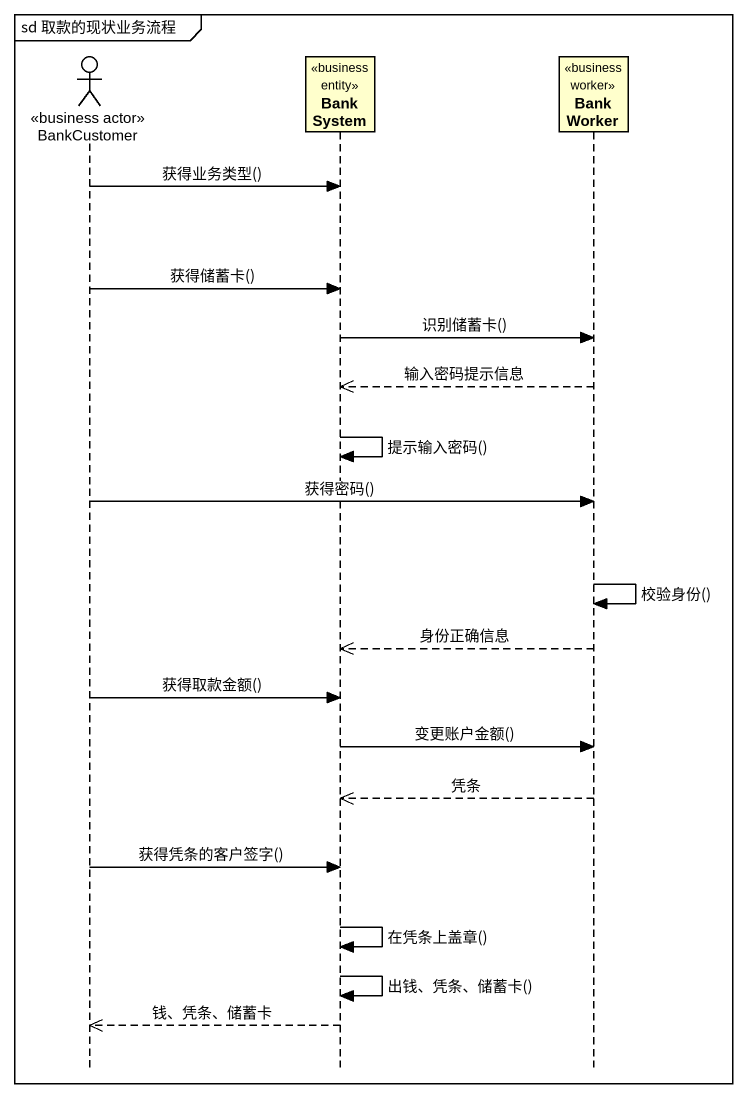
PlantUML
@startuml
mainframe sd 取款的现状业务流程
hide footbox
actor BankCustomer <<business actor>>
participant BankSystem <<business entity>>
participant BankWorker <<business worker>>

BankCustomer -> BankSystem : 获得业务类型()
BankCustomer -> BankSystem : 获得储蓄卡()
BankSystem -> BankWorker : 识别储蓄卡()
BankWorker -->> BankSystem : 输入密码提示信息
BankSystem -> BankSystem : 提示输入密码()
BankCustomer -> BankWorker : 获得密码()
BankWorker -> BankWorker : 校验身份()
BankWorker -->> BankSystem : 身份正确信息
BankCustomer -> BankSystem : 获得取款金额()
BankSystem -> BankWorker : 变更账户金额()
BankWorker -->> BankSystem : 凭条
BankCustomer -> BankSystem : 获得凭条的客户签字()
BankSystem -> BankSystem : 在凭条上盖章()
BankSystem -> BankSystem : 出钱、凭条、储蓄卡()
BankSystem -->> BankCustomer : 钱、凭条、储蓄卡
@enduml
